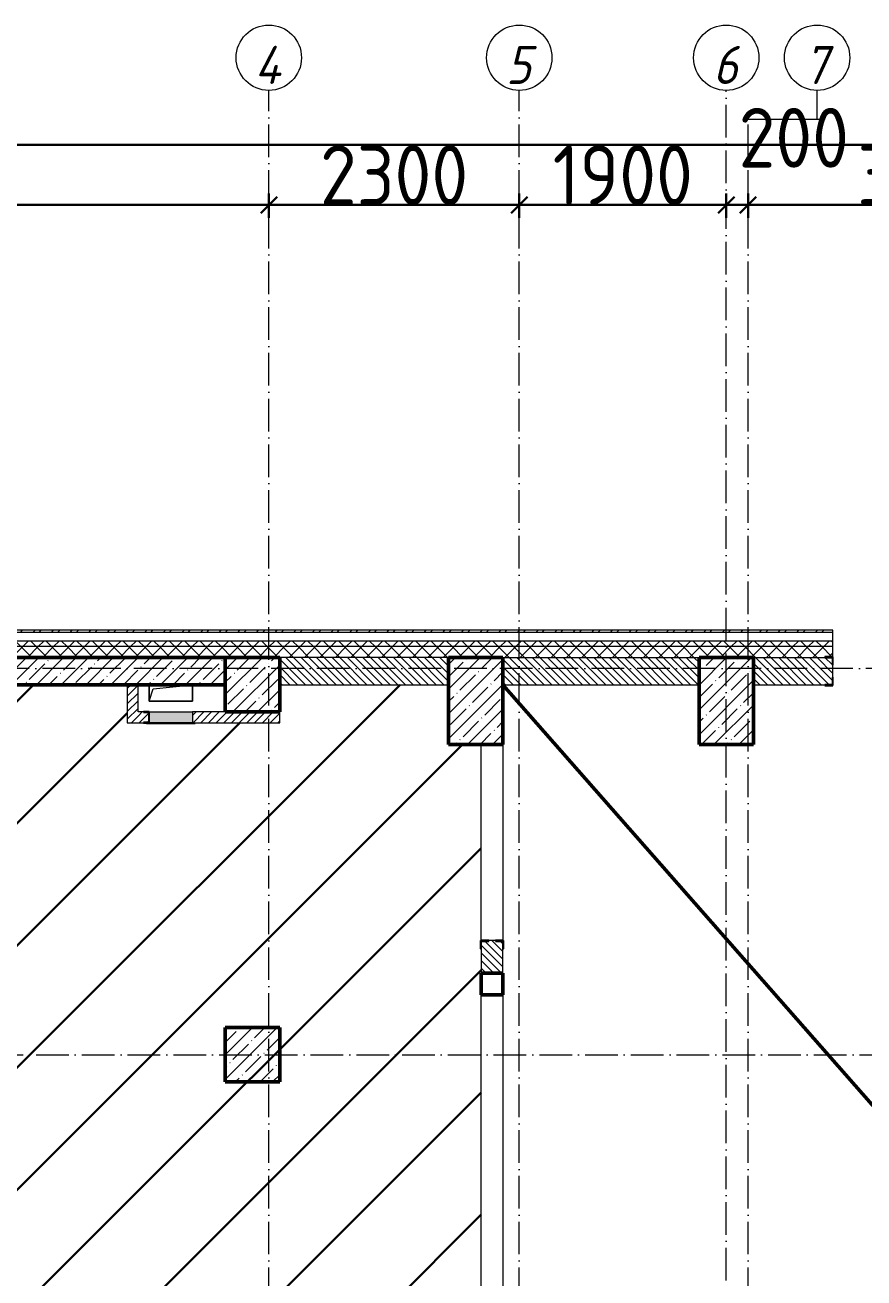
# Model space of a CAD drawing. Header units: millimetres. Extents: x -17017 to 628417, y -109036 to 199237.
# Drawn here: x 286983 to 294685, y -6882 to 4629 of the extents above; entities that cross this region are included whole.
import ezdxf

# ---------------------------------------------------------------- set-up
doc = ezdxf.new("R2010")
doc.units = ezdxf.units.MM
doc.linetypes.add('50_200_ШТРИХ_1Т_ш5_п1_п1_', pattern=[700, 500, -100, 0, -100])
for name, color, linetype, lineweight in [('A-____-____-DIMS', 7, 'Continuous', 9), ('A-DETL-____-OTLN-1', 7, 'Continuous', 50), ('A-FLOR-____-OTLN', 7, 'Continuous', 9), ('A-GENM-____-MCUT', 7, 'Continuous', 25), ('A-GENM-____-OTLN', 7, 'Continuous', 9), ('A-GENM-____-OTLN-1', 7, 'Continuous', 25), ('A-GLAZ-____-OTLN', 7, 'Continuous', 9), ('A-WALL-____-MCUT', 7, 'Continuous', 13), ('A-WALL-____-MCUT-1', 7, 'Continuous', 9), ('A-WALL-____-MCUT-2', 7, 'Continuous', 50), ('A-WALL-____-PATT-1', 7, 'Continuous', 9), ('A-WALL-FNSH-MCUT-1', 7, 'Continuous', 9), ('I-WALL-____-OTLN', 7, 'Continuous', 9), ('S-COLS-____-MCUT', 7, 'Continuous', 50), ('S-COLS-____-OTLN', 7, 'Continuous', 9), ('S-GRID-____-IDEN', 7, 'Continuous', 9), ('S-GRID-____-OTLN', 7, 'Continuous', 9), ('S-GRID-____-OTLN-1', 7, '50_200_ШТРИХ_1Т_ш5_п1_п1_', 9), ('стяжа', 7, 'Continuous', 30)]:
    doc.layers.add(name, color=color, linetype=linetype, lineweight=lineweight)
doc.layers.add('A-GLAZ-____-OTLN-1', color=7, linetype='Continuous', lineweight=9, true_color=0xc0c0c0)
doc.styles.add('ISOCPEUR_I_9', font='isocpeui.ttf', dxfattribs={"width": 0.9, "height": 250})
doc.styles.add('СПДС', font='isocpeur.ttf', dxfattribs={"width": 0.9})
doc.dimstyles.new('ISO-2_5_0_9К_БОЛЬШОЙ_ОСИ', dxfattribs={"dimscale": 304.8, "dimtxt": 248.995294, "dimasz": 0.492126, "dimexe": 0.393701, "dimexo": 0, "dimgap": 0, "dimtad": 1, "dimdec": 0, "dimzin": 0, "dimdsep": 46, "dimtxsty": 'ISOCPEUR_I_9', "dimblk1": 'OBLIQUE', "dimblk2": 'OBLIQUE', "dimsah": 1, "dimcen": 0.09, "dimdle": 0.393701, "dimazin": 0, "dimtfac": 1, "dimtdec": 4, "dimtix": 1, "dimtmove": 0, "dimatfit": 3, "dimfxl": 1, "dimtvp": 1, "dimtolj": 1, "dimtzin": 0, "dimarcsym": 2})
doc.dimstyles.new('ISO-2_5_0_9К_БОЛЬШОЙ_ОСИ_1', dxfattribs={"dimscale": 304.8, "dimtxt": 248.995294, "dimasz": 0.492126, "dimexe": 0.393701, "dimexo": 0, "dimgap": 0, "dimtad": 1, "dimdec": 0, "dimzin": 0, "dimdsep": 46, "dimtxsty": 'ISOCPEUR_I_9', "dimblk1": 'OBLIQUE', "dimblk2": 'OBLIQUE', "dimsah": 1, "dimcen": 0.09, "dimdle": 0.393701, "dimazin": 0, "dimtfac": 1, "dimtdec": 4, "dimtix": 1, "dimtmove": 1, "dimatfit": 3, "dimfxl": 1, "dimtvp": 1, "dimtolj": 1, "dimtzin": 0, "dimarcsym": 2})
doc.dimstyles.new('ISO-2_5_0_9К_БОЛЬШОЙ_ОСИ_2', dxfattribs={"dimscale": 304.8, "dimtxt": 248.995294, "dimasz": 0.492126, "dimexe": 0.393701, "dimexo": 0, "dimgap": 0, "dimtad": 1, "dimdec": 0, "dimzin": 0, "dimdsep": 46, "dimtxsty": 'ISOCPEUR_I_9', "dimblk1": 'OBLIQUE', "dimblk2": 'OBLIQUE', "dimsah": 1, "dimcen": 0.09, "dimdle": 0.393701, "dimazin": 0, "dimtfac": 1, "dimtdec": 4, "dimtix": 1, "dimtmove": 2, "dimatfit": 3, "dimfxl": 1, "dimtvp": 1, "dimtolj": 1, "dimtzin": 0, "dimarcsym": 2})
pattern_1 = [(45, (283770.7, -86863.46), (-114.04925, 114.04925), []), (45, (283884.76, -86863.46), (-114.04925, 114.04925), [201.612, -40.322, 3.353, -36.97])]
pattern_2 = [(45, (283770.707, -86863.456), (-35.35534, 35.35534), [])]
pattern_3 = [(45, (283770.71, -86863.46), (-70.71068, 70.71068), []), (135, (283770.71, -86863.46), (-70.71068, -70.71068), [])]
pattern_4 = [(135, (283770.707, -86863.456), (-35.35534, -35.35534), [])]

# ---------------------------------------------------------------- blocks, each defined once
blk = doc.blocks.new('BSC_Колонна _Прямоугольная - 500х800-25984396-АР1_План отверстий 3 этажа в осях 1-64_Ю-ЯЯ')
at = {"layer": 'S-COLS-____-OTLN'}
h = blk.add_hatch(dxfattribs=at)
h.set_pattern_fill('FP_13', color=256, style=0, pattern_type=2)
h.set_pattern_definition([(45, (-9650, -85281.04), (-114.04925, 114.04925), []), (45, (-9535.95, -85281.04), (-114.04925, 114.04925), [201.613, -40.323, 3.353, -36.97])])
h.paths.add_polyline_path([(-250, -400), (250, -400), (250, 400), (-250, 400)], flags=0)
at = {"layer": 'S-COLS-____-MCUT'}
for p, q in [((250, 400), (-250, 400)), ((-250, 400), (-250, -400)), ((250, -400), (250, 400)), ((-250, -400), (250, -400))]:
    blk.add_line(p, q, dxfattribs=at)
blk = doc.blocks.new('BSC_Колонна _Прямоугольная - 500х500-V57-АР1_План отверстий 3 этажа в осях 1-64_Ю-ЯЯ')
at = {"layer": 'S-COLS-____-OTLN'}
h = blk.add_hatch(dxfattribs=at)
h.set_pattern_fill('FP_65', color=256, style=0, pattern_type=2)
h.set_pattern_definition([(45, (-5300, -82031.04), (-114.04925, 114.04925), []), (45, (-5185.95, -82031.04), (-114.04925, 114.04925), [201.613, -40.323, 3.353, -36.97])])
h.paths.add_polyline_path([(-250, -250), (250, -250), (250, 250), (-250, 250)], flags=0)
at = {"layer": 'S-COLS-____-MCUT'}
for p, q in [((250, 250), (-250, 250)), ((-250, 250), (-250, -250)), ((250, -250), (250, 250)), ((-250, -250), (250, -250))]:
    blk.add_line(p, q, dxfattribs=at)
blk = doc.blocks.new('BSC_Колонна _Прямоугольная - 500х800-V91-АР1_План отверстий 3 этажа в осях 1-64_Ю-ЯЯ')
at = {"layer": 'S-COLS-____-OTLN'}
h = blk.add_hatch(dxfattribs=at)
h.set_pattern_fill('FP_96', color=256, style=0, pattern_type=2)
h.set_pattern_definition([(45, (-7350, -85281.04), (-114.04925, 114.04925), []), (45, (-7235.95, -85281.04), (-114.04925, 114.04925), [201.613, -40.323, 3.353, -36.97])])
h.paths.add_polyline_path([(-250, -400), (250, -400), (250, 400), (-250, 400)], flags=0)
at = {"layer": 'S-COLS-____-MCUT'}
for p, q in [((250, 400), (-250, 400)), ((-250, 400), (-250, -400)), ((250, -400), (250, 400)), ((-250, -400), (250, -400))]:
    blk.add_line(p, q, dxfattribs=at)
blk = doc.blocks.new('Фахверк_СКБ_Уголок - 250_3380-27498580-АР1_План отверстий 3 этажа в осях 1-64_Ю-ЯЯ')
at = {"layer": 'A-GENM-____-MCUT'}
for p, q in [((200, 181), (125, 181)), ((125, 181), (125, 106)), ((131, 106), (131, 175)), ((131, 175), (200, 175)), ((200, 175), (200, 181)), ((125, 106), (131, 106)), ((131, -6), (125, -6)), ((125, -6), (125, -81)), ((125, -81), (200, -81)), ((131, -75), (131, -6)), ((200, -75), (131, -75)), ((200, -81), (200, -75))]:
    blk.add_line(p, q, dxfattribs=at)
blk = doc.blocks.new('AR_Отверстие Ниша - Лючок-32405342-АР1_План отверстий 3 этажа в осях 1-64_Ю-ЯЯ')
at = {"layer": 'A-GLAZ-____-OTLN'}
blk.add_hatch(color=256, dxfattribs=at).paths.add_polyline_path([(-200, 50), (-200, -50), (200, -50), (200, 50)], flags=0)
for p, q in [((-200, 50), (200, 50)), ((-200, -50), (-200, 50)), ((200, -50), (-200, -50))]:
    blk.add_line(p, q, dxfattribs=at)
blk = doc.blocks.new('Л_Общий_Лючок - Лючок-29759355-АР1_План отверстий 3 этажа в осях 1-64_Ю-ЯЯ')
at = {"layer": 'A-GLAZ-____-OTLN-1'}
blk.add_hatch(color=256, dxfattribs=at).paths.add_polyline_path([(-3, -6), (424, -6), (424, 0), (-24, 0), (-24, -6)], flags=0)
at = {"layer": 'A-GLAZ-____-OTLN'}
for p, q in [((-24, 0), (-24, -6)), ((424, 0), (424, -6)), ((-24, -6), (424, -6))]:
    blk.add_line(p, q, dxfattribs=at)
blk = doc.blocks.new('154_Фахверк_СКБ_Швеллер - Тип_100_3960-28331862-АР1_План отверстий 3 этажа в осях 1-64_Ю-ЯЯ')
at = {"layer": 'A-GENM-____-MCUT'}
for p, q in [((175, 50), (125, 50)), ((125, 50), (125, -50)), ((128, 47), (175, 47)), ((128, -47), (128, 47)), ((175, 47), (175, 50)), ((125, -50), (175, -50)), ((175, -47), (128, -47)), ((175, -50), (175, -47))]:
    blk.add_line(p, q, dxfattribs=at)
blk = doc.blocks.new('AR_Отверстие прямоугольное _в плите_ - AR_Отверстие прямоугольное _в плите_-30459225-АР1_План отверстий 3 этажа в осях 1-64_Ю-ЯЯ')
at = {"layer": 'A-GENM-____-OTLN'}
for p, q in [((-200, 75), (-200, -75)), ((-200, -75), (-163, 37)), ((-163, 37), (200, 75)), ((200, -75), (200, 75)), ((-200, -75), (200, -75))]:
    blk.add_line(p, q, dxfattribs=at)
blk = doc.blocks.new('BSC_Колонна _Прямоугольная1 - 200х200 _металл_-35216022-АР1_План отверстий 3 этажа в осях 1-64_Ю-ЯЯ')
at = {"layer": 'S-COLS-____-MCUT'}
for p, q in [((100, 100), (-100, 100)), ((-100, 100), (-100, -100)), ((100, -100), (100, 100)), ((-100, -100), (100, -100))]:
    blk.add_line(p, q, dxfattribs=at)
blk = doc.blocks.new('Фахверк_СКБ_Уголок - 200_3960-28268576-АР1_План отверстий 3 этажа в осях 1-64_Ю-ЯЯ')
at = {"layer": 'A-GENM-____-MCUT'}
for p, q in [((200, 156), (125, 156)), ((125, 156), (125, 81)), ((131, 81), (131, 150)), ((131, 150), (200, 150)), ((200, 150), (200, 156)), ((125, 81), (131, 81)), ((131, 19), (125, 19)), ((125, 19), (125, -56)), ((131, -50), (131, 19)), ((125, -56), (200, -56)), ((200, -50), (131, -50)), ((200, -56), (200, -50))]:
    blk.add_line(p, q, dxfattribs=at)
blk = doc.blocks.new('Ось сетки - Круг_Ø6_00__ISO-2_5_0_9K_-25732049-АР1_План отверстий 3 этажа в осях 1-64_Ю-ЯЯ')
at = {"layer": 'S-GRID-____-IDEN'}
blk.add_circle((0, 0), 3, dxfattribs=at)
blk = doc.blocks.new('_Oblique')
at = {"color": 0, "linetype": 'ByBlock', "lineweight": -2}
blk.add_line((-0.5, -0.5), (0.5, 0.5), dxfattribs=at)
blk = doc.blocks.new('*D2814')
at = {"layer": 'A-____-____-DIMS', "color": 0, "lineweight": -2, "transparency": 16777216}
for p, q in [((281421, 3083), (281421, 2857)), ((289221, 3083), (289221, 2857)), ((281301, 2977), (289341, 2977))]:
    blk.add_line(p, q, dxfattribs=at)
at = {"layer": 'Defpoints', "color": 0, "transparency": 16777216}
for p in [(281421, 3083), (289221, 3083), (289221, 2977)]:
    blk.add_point(p, dxfattribs=at)
at = {"layer": 'A-____-____-DIMS', "color": 0, "lineweight": -2, "transparency": 16777216, "xscale": 150, "yscale": 150, "zscale": 150, "rotation": 180}
blk.add_blockref('_Oblique', (281421, 2977), dxfattribs=at)
at = {"layer": 'A-____-____-DIMS', "color": 0, "lineweight": -2, "transparency": 16777216, "xscale": 150, "yscale": 150, "zscale": 150}
blk.add_blockref('_Oblique', (289221, 2977), dxfattribs=at)
at = {"layer": 'A-____-____-DIMS', "color": 0, "transparency": 16777216, "insert": (285321, 3251), "char_height": 548.6, "attachment_point": 5, "style": 'СПДС'}
blk.add_mtext('\\A1;7800', dxfattribs=at)
blk = doc.blocks.new('*D2815')
at = {"layer": 'A-____-____-DIMS', "color": 0, "lineweight": -2, "transparency": 16777216}
for p, q in [((289221, 3083), (289221, 2857)), ((291521, 3083), (291521, 2857)), ((289101, 2977), (291641, 2977))]:
    blk.add_line(p, q, dxfattribs=at)
at = {"layer": 'Defpoints', "color": 0, "transparency": 16777216}
for p in [(289221, 3083), (291521, 3083), (291521, 2977)]:
    blk.add_point(p, dxfattribs=at)
at = {"layer": 'A-____-____-DIMS', "color": 0, "lineweight": -2, "transparency": 16777216, "xscale": 150, "yscale": 150, "zscale": 150, "rotation": 180}
blk.add_blockref('_Oblique', (289221, 2977), dxfattribs=at)
at = {"layer": 'A-____-____-DIMS', "color": 0, "lineweight": -2, "transparency": 16777216, "xscale": 150, "yscale": 150, "zscale": 150}
blk.add_blockref('_Oblique', (291521, 2977), dxfattribs=at)
at = {"layer": 'A-____-____-DIMS', "color": 0, "transparency": 16777216, "insert": (290371, 3251), "char_height": 548.6, "attachment_point": 5, "style": 'СПДС'}
blk.add_mtext('\\A1;2300', dxfattribs=at)
blk = doc.blocks.new('*D2816')
at = {"layer": 'A-____-____-DIMS', "color": 0, "lineweight": -2, "transparency": 16777216}
for p, q in [((291521, 3083), (291521, 2857)), ((293421, 3083), (293421, 2857)), ((291401, 2977), (293541, 2977))]:
    blk.add_line(p, q, dxfattribs=at)
at = {"layer": 'Defpoints', "color": 0, "transparency": 16777216}
for p in [(291521, 3083), (293421, 3083), (293421, 2977)]:
    blk.add_point(p, dxfattribs=at)
at = {"layer": 'A-____-____-DIMS', "color": 0, "lineweight": -2, "transparency": 16777216, "xscale": 150, "yscale": 150, "zscale": 150, "rotation": 180}
blk.add_blockref('_Oblique', (291521, 2977), dxfattribs=at)
at = {"layer": 'A-____-____-DIMS', "color": 0, "lineweight": -2, "transparency": 16777216, "xscale": 150, "yscale": 150, "zscale": 150}
blk.add_blockref('_Oblique', (293421, 2977), dxfattribs=at)
at = {"layer": 'A-____-____-DIMS', "color": 0, "transparency": 16777216, "insert": (292471, 3251), "char_height": 548.6, "attachment_point": 5, "style": 'СПДС'}
blk.add_mtext('\\A1;1900', dxfattribs=at)
blk = doc.blocks.new('*D2817')
at = {"layer": 'A-____-____-DIMS', "color": 0, "lineweight": -2, "transparency": 16777216}
for p, q in [((293421, 3083), (293421, 2857)), ((293621, 3083), (293621, 2857)), ((293301, 2977), (293741, 2977))]:
    blk.add_line(p, q, dxfattribs=at)
at = {"layer": 'Defpoints', "color": 0, "transparency": 16777216}
for p in [(293421, 3083), (293621, 3083), (293621, 2977)]:
    blk.add_point(p, dxfattribs=at)
at = {"layer": 'A-____-____-DIMS', "color": 0, "lineweight": -2, "transparency": 16777216, "xscale": 150, "yscale": 150, "zscale": 150, "rotation": 180}
blk.add_blockref('_Oblique', (293421, 2977), dxfattribs=at)
at = {"layer": 'A-____-____-DIMS', "color": 0, "lineweight": -2, "transparency": 16777216, "xscale": 150, "yscale": 150, "zscale": 150}
blk.add_blockref('_Oblique', (293621, 2977), dxfattribs=at)
at = {"layer": 'A-____-____-DIMS', "color": 0, "transparency": 16777216, "insert": (293534, 3868), "char_height": 548.6, "attachment_point": 1, "line_spacing_factor": 1.149209, "style": 'СПДС'}
blk.add_mtext('\\A1;200', dxfattribs=at)
blk = doc.blocks.new('*D2818')
at = {"layer": 'A-____-____-DIMS', "color": 0, "lineweight": -2, "transparency": 16777216}
for p, q in [((293621, 3083), (293621, 2857)), ((297021, 3083), (297021, 2857)), ((293501, 2977), (297141, 2977))]:
    blk.add_line(p, q, dxfattribs=at)
at = {"layer": 'Defpoints', "color": 0, "transparency": 16777216}
for p in [(293621, 3083), (297021, 3083), (297021, 2977)]:
    blk.add_point(p, dxfattribs=at)
at = {"layer": 'A-____-____-DIMS', "color": 0, "lineweight": -2, "transparency": 16777216, "xscale": 150, "yscale": 150, "zscale": 150, "rotation": 180}
blk.add_blockref('_Oblique', (293621, 2977), dxfattribs=at)
at = {"layer": 'A-____-____-DIMS', "color": 0, "lineweight": -2, "transparency": 16777216, "xscale": 150, "yscale": 150, "zscale": 150}
blk.add_blockref('_Oblique', (297021, 2977), dxfattribs=at)
at = {"layer": 'A-____-____-DIMS', "color": 0, "transparency": 16777216, "insert": (295321, 3251), "char_height": 548.6, "attachment_point": 5, "style": 'СПДС'}
blk.add_mtext('\\A1;3400', dxfattribs=at)
blk = doc.blocks.new('*D2853')
at = {"layer": 'A-____-____-DIMS', "color": 0, "lineweight": -2, "transparency": 16777216}
for p, q in [((281421, 3635), (281421, 3409)), ((384921, 3635), (384921, 3409)), ((281301, 3529), (332155, 3529)), ((385041, 3529), (334032, 3529))]:
    blk.add_line(p, q, dxfattribs=at)
at = {"layer": 'Defpoints', "color": 0, "transparency": 16777216}
for p in [(281421, 3635), (384921, 3635), (384921, 3529)]:
    blk.add_point(p, dxfattribs=at)
at = {"layer": 'A-____-____-DIMS', "color": 0, "lineweight": -2, "transparency": 16777216, "xscale": 150, "yscale": 150, "zscale": 150, "rotation": 180}
blk.add_blockref('_Oblique', (281421, 3529), dxfattribs=at)
at = {"layer": 'A-____-____-DIMS', "color": 0, "lineweight": -2, "transparency": 16777216, "xscale": 150, "yscale": 150, "zscale": 150}
blk.add_blockref('_Oblique', (384921, 3529), dxfattribs=at)
at = {"layer": 'A-____-____-DIMS', "color": 0, "transparency": 16777216, "insert": (332155, 4055), "char_height": 548.6, "attachment_point": 1, "line_spacing_factor": 1.149209, "style": 'СПДС'}
blk.add_mtext('\\A1;103500', dxfattribs=at)
blk = doc.blocks.new('3эт')
at = {"layer": 'S-GRID-____-OTLN-1', "color": 251, "ltscale": 0.6, "true_color": 0x636466}
for p, q in [((289220.7, -33971.9), (289220.7, 4029.4)), ((291520.7, -33971.9), (291520.7, 4029.4)), ((293420.7, -33791.8), (293420.7, 4029.4)), ((294255.7, 3765.1), (294255.7, 4029.4)), ((293620.7, -33971.9), (293620.7, 3765.1)), ((293620.7, 3765.1), (294255.7, 3765.1)), ((387845.1, -1282.4), (279101.9, -1282.4)), ((279101.9, -4832.4), (387845.1, -4832.4))]:
    blk.add_line(p, q, dxfattribs=at)
at = {"layer": 'S-GRID-____-IDEN', "xscale": 99.99999999999993, "yscale": 99.99999999999993, "zscale": 99.99999999999993}
for p in [(289220.7, 4329.4), (291520.7, 4329.4), (293420.7, 4329.4), (294255.7, 4329.4)]:
    blk.add_blockref('Ось сетки - Круг_Ø6_00__ISO-2_5_0_9K_-25732049-АР1_План отверстий 3 этажа в осях 1-64_Ю-ЯЯ', p, dxfattribs=at)
at = {"layer": 'S-GRID-____-IDEN', "char_height": 350, "attachment_point": 1, "style": 'ISOCPEUR_I_9'}
for s, insert, width in [('\\fISOCPEUR|b0|i1|c204|p34|;\\W.9;4', (289090, 4438.2), 223.671), ('\\fISOCPEUR|b0|i1|c204|p34|;\\W.9;5', (291399, 4438.2), 202.025), ('\\fISOCPEUR|b0|i1|c204|p34|;\\W.9;6', (293299, 4438.2), 202.025), ('\\fISOCPEUR|b0|i1|c204|p34|;\\W.9;7', (294134, 4438.2), 202.025)]:
    blk.add_mtext(s, dxfattribs=dict(at, insert=insert, width=width))
at = {"layer": 'A-____-____-DIMS'}
for base, p1, p2, dimstyle, override, picture, middle in [((384920.7, 3529.2), (281420.7, 3635.3), (384920.7, 3635.3), 'ISO-2_5_0_9К_БОЛЬШОЙ_ОСИ_2', {"dimtxt": 1.8, "dimpost": '<>', "dimtxsty": 'СПДС', "dimfxl": 103500}, '*D2853', (333093.6, 3689.2)), ((293620.7, 2977), (293420.7, 3083.1), (293620.7, 3083.1), 'ISO-2_5_0_9К_БОЛЬШОЙ_ОСИ_1', {"dimtxt": 1.8, "dimpost": '<>', "dimtxsty": 'СПДС', "dimfxl": 200}, '*D2817', (294003.2, 3136.9))]:
    dim = blk.add_linear_dim(base=base, p1=p1, p2=p2, dimstyle=dimstyle, override=override, dxfattribs=at)
    dim.commit()
    dim.dimension.update_dxf_attribs({"geometry": picture, "text_midpoint": middle, "dimtype": 160})
for base, p1, p2, override, picture, middle in [((289220.7, 2977), (281420.7, 3083.1), (289220.7, 3083.1), {"dimtxt": 1.8, "dimpost": '<>', "dimtxsty": 'СПДС', "dimfxl": 7800}, '*D2814', (285320.7, 3251.3)), ((291520.7, 2977), (289220.7, 3083.1), (291520.7, 3083.1), {"dimtxt": 1.8, "dimpost": '<>', "dimtxsty": 'СПДС', "dimfxl": 2300}, '*D2815', (290370.7, 3251.3)), ((293420.7, 2977), (291520.7, 3083.1), (293420.7, 3083.1), {"dimtxt": 1.8, "dimpost": '<>', "dimtxsty": 'СПДС', "dimfxl": 1900}, '*D2816', (292470.7, 3251.3)), ((297020.7, 2977), (293620.7, 3083.1), (297020.7, 3083.1), {"dimtxt": 1.8, "dimpost": '<>', "dimtxsty": 'СПДС', "dimfxl": 3400}, '*D2818', (295320.7, 3251.3))]:
    dim = blk.add_linear_dim(base=base, p1=p1, p2=p2, dimstyle='ISO-2_5_0_9К_БОЛЬШОЙ_ОСИ', override=override, dxfattribs=at)
    dim.commit()
    dim.dimension.update_dxf_attribs({"geometry": picture, "text_midpoint": middle})

msp = doc.modelspace()

# ---------------------------------------------------------------- hatches: boundary and pattern name
at = {"layer": 'A-WALL-____-PATT-1'}
h = msp.add_hatch(dxfattribs=at)
h.set_pattern_fill('FP_6', color=256, style=0, pattern_type=2)
h.set_pattern_definition([(45, (283770.71, -86863.46), (-85.53659, 85.53659), []), (45, (283827.73, -86863.46), (-85.53659, 85.53659), [])])
h.paths.add_polyline_path([(307640, -952), (307640, -932), (307621, -932), (307621, -952)], flags=0)
h.paths.add_polyline_path([(307471, -952), (307471, -932), (303901, -932), (303901, -952), (304966, -952)], flags=0)
h.paths.add_polyline_path([(294401, -952), (294401, -932), (281091, -932), (281091, -952), (290827, -952)], flags=0)
h = msp.add_hatch(dxfattribs=at)
h.set_pattern_fill('FP_4', color=256, style=0, pattern_type=2)
h.set_pattern_definition(pattern_3)
h.paths.add_polyline_path([(304966, -1082), (307621, -1082), (307621, -1032), (303901, -1032), (303901, -1082)], flags=0)
h.paths.add_polyline_path([(294401, -1082), (294401, -1032), (281221, -1032), (281221, -1082), (290827, -1082)], flags=0)
h = msp.add_hatch(dxfattribs=at)
h.set_pattern_fill('FP_4', color=256, style=0, pattern_type=2)
h.set_pattern_definition(pattern_3)
h.paths.add_polyline_path([(307621, -1182), (307621, -1082), (303901, -1082), (303901, -1176), (303976, -1176), (303976, -1182), (304966, -1182)], flags=0)
h.paths.add_polyline_path([(294326, -1182), (294326, -1176), (294401, -1176), (294401, -1082), (281321, -1082), (281321, -1182), (293671, -1182)], flags=0)
h = msp.add_hatch(dxfattribs=at)
h.set_pattern_fill('FP_12', color=256, style=0, pattern_type=2)
h.set_pattern_definition(pattern_1)
h.paths.add_polyline_path([(288821, -1432), (288821, -1182), (281821, -1182), (281821, -1432), (283757, -1432)], flags=0)
h = msp.add_hatch(dxfattribs=at)
h.set_pattern_fill('FP_9', color=256, style=0, pattern_type=2)
h.set_pattern_definition(pattern_4)
h.paths.add_polyline_path([(289321, -1432), (290871, -1432), (290871, -1182), (289321, -1182)], flags=0)
h = msp.add_hatch(dxfattribs=at)
h.set_pattern_fill('FP_9', color=256, style=0, pattern_type=2)
h.set_pattern_definition(pattern_4)
h.paths.add_polyline_path([(293171, -1432), (293171, -1182), (291371, -1182), (291371, -1432)], flags=0)
h = msp.add_hatch(dxfattribs=at)
h.set_pattern_fill('FP_9', color=256, style=0, pattern_type=2)
h.set_pattern_definition(pattern_4)
h.paths.add_polyline_path([(294395, -1432), (294395, -1363), (294401, -1363), (294401, -1251), (294395, -1251), (294395, -1182), (293671, -1182), (293671, -1432), (294326, -1432)], flags=0)
h = msp.add_hatch(dxfattribs=at)
h.set_pattern_fill('FP_8', color=256, style=0, pattern_type=2)
h.set_pattern_definition(pattern_2)
h.paths.add_polyline_path([(288021, -1782), (288021, -1432), (287921, -1432), (287921, -1782)], flags=0)
h = msp.add_hatch(dxfattribs=at)
h.set_pattern_fill('FP_8', color=256, style=0, pattern_type=2)
h.set_pattern_definition(pattern_2)
h.paths.add_polyline_path([(288071, -1782), (288071, -1779), (288118, -1779), (288118, -1685), (288071, -1685), (288071, -1682), (288021, -1682), (288021, -1782)], flags=0)
h.paths.add_polyline_path([(289321, -1782), (289321, -1682), (288521, -1682), (288521, -1782)], flags=0)
h = msp.add_hatch(dxfattribs=at)
h.set_pattern_fill('FP_9', color=256, style=0, pattern_type=2)
h.set_pattern_definition(pattern_4)
h.paths.add_polyline_path([(291371, -4082), (291371, -3788), (291302, -3788), (291302, -3782), (291240, -3782), (291240, -3788), (291171, -3788), (291171, -4082)], flags=0)
at = {"layer": 'S-COLS-____-OTLN'}
h = msp.add_hatch(dxfattribs=at)
h.set_pattern_fill('FP_12', color=256, style=0, pattern_type=2)
h.set_pattern_definition(pattern_1)
h.paths.add_polyline_path([(289321, -1682), (289321, -1182), (288821, -1182), (288821, -1682)], flags=0)
at = {"layer": 'стяжа'}
h = msp.add_hatch(dxfattribs=at)
h.set_pattern_fill('ANSI31', color=5, scale=250)
h.paths.add_polyline_path([(291171, -4282), (291171, -4082), (291171, -3857), (291165, -3857), (291165, -3782), (291171, -1982), (290871, -1982), (290871, -1432), (289321, -1432), (289321, -1682), (289321, -1782), (288545, -1782), (288545, -1788), (288097, -1788), (288071, -1782), (287921, -1782), (287921, -1432), (281821, -1432), (281821, -1682), (281671, -1682), (281671, -1882), (281571, -1882), (281571, -2007), (281577, -2007), (281577, -2082), (281571, -3882), (281577, -3882), (281577, -3957), (281573, -4382), (281671, -4382), (281671, -4582), (281821, -4582), (281821, -5082), (281571, -5082), (281571, -6882), (281577, -6882), (281577, -6957), (281571, -8007), (281577, -8007), (281577, -8082), (281571, -9882), (281577, -9882), (281577, -9957), (281571, -10032), (281821, -10032), (284021, -10032), (284021, -9632), (286471, -9632), (287021, -9632), (287071, -9632), (287171, -9632), (287171, -10032), (288821, -10032), (289321, -10032), (289771, -10032), (290671, -10032), (291021, -10032), (291021, -10026), (291096, -10026), (291171, -10032), (291171, -9932), (291171, -9732)])
h.paths.add_polyline_path([(288821, -5082), (288821, -4582), (289321, -4582), (289321, -5082)], flags=16)
h = msp.add_hatch(dxfattribs=at)
h.set_pattern_fill('ANSI31', color=5, scale=250)
h.paths.add_polyline_path([(358476, -20282), (358211, -20282), (358211, -19682), (357971, -19682), (357971, -19182), (358271, -19182), (358271, -16982), (357671, -16982), (357671, -16732), (352971, -16732), (352971, -16982), (352471, -16982), (352271, -16982), (352271, -17432), (352151, -17432), (352125, -17433), (352125, -17438), (351577, -17438), (350671, -17432), (350671, -16982), (348021, -16982), (348021, -17482), (347521, -17482), (347521, -19182), (348021, -19182), (348021, -19682), (347521, -19682), (347021, -19682), (345721, -19682), (344721, -19682), (343721, -19682), (343222, -19682), (343022, -19682), (342571, -19682), (340871, -19682), (340871, -20382), (340925, -20382), (340971, -20382), (340971, -20482), (341671, -20482), (341671, -20475), (341717, -20475), (341717, -20482), (341671, -20482), (340971, -20482), (340925, -20482), (340596, -20482), (339696, -20482), (339421, -20482), (339421, -19682), (338071, -19682), (337572, -19682), (337372, -19682), (336921, -19682), (336571, -19682), (336571, -20282), (336471, -20282), (336421, -20282), (335321, -20282), (335021, -20282), (334071, -20282), (333971, -20282), (333971, -19682), (333971, -19432), (333771, -19432), (333771, -19332), (331321, -19332), (329521, -19332), (329521, -19082), (329021, -19082), (328971, -19082), (328121, -19082), (328121, -19332), (328671, -19332), (328671, -19432), (328471, -19432), (328471, -19332), (328121, -19332), (326321, -19332), (326321, -19682), (325721, -19682), (325721, -19432), (325521, -19432), (325521, -19332), (324996, -19332), (324996, -19338), (324921, -19338), (324921, -19332), (323121, -19332), (323121, -19338), (323021, -19338), (323021, -19682), (322421, -19682), (322421, -19432), (322221, -19432), (322221, -19332), (321796, -19332), (321796, -19338), (321721, -19338), (319921, -19332), (319921, -19338), (319771, -19338), (319771, -19682), (319171, -19682), (319171, -19432), (318971, -19432), (318971, -19332), (318596, -19332), (318596, -19338), (318521, -19338), (316721, -19332), (316721, -19338), (316646, -19338), (316171, -19332), (316171, -19682), (315571, -19682), (315571, -19332), (315396, -19332), (315396, -19338), (315321, -19338), (313521, -19332), (313521, -19338), (313446, -19338), (313221, -19335), (313221, -19432), (313021, -19432), (313021, -19682), (312421, -19682), (312421, -19432), (312218, -19432), (312218, -19338), (312121, -19338), (310321, -19332), (310321, -19338), (310246, -19338), (307471, -19332), (307471, -19682), (306871, -19682), (306871, -19382), (306771, -19382), (306771, -19182), (302071, -19182), (302071, -19382), (301971, -19382), (301971, -19682), (301471, -19682), (301471, -19382), (301371, -19382), (301371, -19182), (297371, -19182), (297371, -19382), (297271, -19382), (297271, -19682), (296771, -19682), (296771, -19382), (296671, -19382), (296671, -19182), (293771, -19182), (293771, -19382), (293671, -19382), (293671, -19682), (293171, -19682), (293171, -19382), (293071, -19382), (293071, -19182), (291971, -19182), (291971, -19382), (291171, -19382), (291171, -18582), (291371, -18582), (291371, -12832), (291171, -12832), (291171, -12232), (291171, -12032), (291371, -12032), (291371, -10232), (291302, -10232), (291302, -10226), (291371, -10226), (291371, -10157), (291371, -9932), (291171, -9932), (291171, -9732), (291171, -4282), (291171, -4082), (291171, -3857), (291165, -3857), (291165, -3782), (291171, -1982), (290871, -1982), (290871, -1432), (289321, -1432), (289321, -1682), (289321, -1782), (288545, -1782), (288545, -1788), (288097, -1788), (287921, -1782), (287921, -1432), (281821, -1432), (281821, -1682), (281671, -1682), (281671, -1882), (281571, -1882), (281571, -2007), (281577, -2007), (281577, -2082), (281571, -3882), (281577, -3882), (281577, -3957), (281573, -4382), (281671, -4382), (281671, -4582), (281821, -4582), (281821, -5082), (281571, -5082), (281571, -6882), (281577, -6882), (281577, -6957), (281571, -8007), (281577, -8007), (281577, -8082), (281571, -9882), (281577, -9882), (281577, -10032), (281821, -10032), (284021, -10032), (284021, -9632), (286471, -9632), (287021, -9632), (287071, -9632), (287171, -9632), (287171, -10032), (288821, -10032), (289321, -10032), (289771, -10032), (290671, -10032), (290671, -10232), (289771, -10232), (289321, -10232), (289321, -10532), (289321, -11582), (289321, -12082), (289321, -12332), (289321, -13832), (289321, -15457), (289327, -15457), (289327, -15532), (289321, -15562), (289321, -15537), (289121, -15537), (289121, -16427), (289327, -16427), (289327, -16507), (289321, -17082), (288821, -17082), (288821, -17207), (288827, -17207), (288827, -17282), (288821, -17682), (288821, -18532), (288821, -18982), (288827, -18982), (288827, -19057), (288821, -19182), (289321, -19182), (289321, -19682), (289321, -20007), (289327, -20007), (289327, -20154), (289321, -20182), (289321, -21132), (289321, -21782), (289327, -21782), (289327, -21857), (289321, -24832), (289571, -24832), (291171, -24832), (291371, -24832), (291371, -23682), (291621, -23682), (292721, -23682), (293121, -23682), (294221, -23682), (295021, -23682), (296621, -23682), (297071, -23682), (297676, -23682), (297676, -23676), (297751, -23676), (297757, -23676), (297826, -23676), (298676, -23682), (298676, -23676), (298745, -23676), (298751, -23676), (298826, -23676), (300046, -23682), (300046, -23676), (300121, -23676), (300127, -23676), (300196, -23676), (301271, -23682), (301271, -23676), (301346, -23676), (301471, -23682), (301971, -23682), (302371, -23682), (302696, -23682), (302696, -23676), (302771, -23676), (302777, -23676), (302846, -23676), (302971, -23682), (303671, -23682), (304471, -23682), (304971, -23682), (304971, -23232), (305225, -23232), (305271, -23232), (305971, -23232), (306017, -23232), (306196, -23232), (306646, -23232), (307271, -23232), (307471, -23232), (307471, -23432), (307471, -23432), (307471, -23682), (308646, -23682), (308646, -23676), (308721, -23676), (308727, -23676), (308796, -23676), (309421, -23682), (309421, -23676), (309496, -23676), (309596, -23682), (309596, -23676), (309671, -23676), (309671, -23682), (310371, -23682), (310371, -23676), (310471, -23676), (310471, -23682), (310971, -23682), (310996, -23681), (310996, -23676), (311071, -23676), (311071, -23682), (311301, -23682), (311771, -23682), (311771, -23676), (311846, -23676), (311946, -23682), (311946, -23676), (312021, -23676), (312021, -23682), (312221, -23682), (312646, -23682), (312646, -23676), (312715, -23676), (312721, -23676), (312796, -23676), (313471, -23682), (313971, -23682), (314296, -23682), (314296, -23676), (314371, -23676), (315176, -23682), (315876, -23682), (315996, -23682), (315996, -23676), (316065, -23676), (316071, -23676), (316146, -23676), (316521, -23682), (316621, -23682), (316821, -23682), (317221, -23682), (319471, -23682), (319971, -23682), (320296, -23682), (320296, -23676), (320371, -23676), (321171, -23682), (321671, -23682), (321996, -23682), (321996, -23676), (322065, -23676), (322071, -23676), (322146, -23676), (322471, -23682), (322971, -23682), (326371, -23682), (327373, -23682), (327873, -23682), (328071, -23682), (328471, -23682), (328471, -24182), (328971, -24182), (328971, -27607), (328977, -27607), (329021, -27607), (329021, -27676), (328971, -27726), (328971, -31182), (329021, -31182), (329521, -31182), (329521, -31332), (329721, -31332), (329546, -31357), (329521, -31432), (329521, -31682), (329865, -31682), (329865, -31613), (329871, -31501), (329871, -31682), (331671, -31682), (331671, -31613), (331671, -31501), (331671, -31426), (331746, -31426), (332021, -31432), (332021, -31182), (332521, -31182), (332521, -31332), (332721, -31332), (332546, -31357), (332521, -31432), (332521, -31682), (332865, -31682), (332865, -31613), (332871, -31501), (332871, -31682), (334671, -31682), (334671, -31613), (334671, -31501), (334671, -31426), (334746, -31426), (335796, -31432), (335796, -31426), (335871, -31426), (337671, -31432), (337671, -31426), (337821, -31426), (337821, -31332), (338021, -31332), (338021, -31182), (338171, -31182), (338171, -27757), (338165, -27757), (338165, -27682), (338167, -26432), (337621, -26432), (337621, -26332), (337621, -26282), (337621, -25832), (337621, -24532), (334021, -24532), (333621, -24532), (333571, -24532), (333421, -24532), (333421, -23882), (332521, -23882), (332521, -24182), (332021, -24182), (332021, -23882), (331696, -23882), (331696, -23888), (331621, -23888), (331615, -23888), (331546, -23888), (331206, -23882), (330356, -23882), (329921, -23882), (329921, -23888), (329846, -23888), (329521, -23882), (329915, -23882), (329915, -23751), (329921, -23751), (329921, -23882), (330356, -23882), (330356, -23682), (329846, -23682), (329846, -23676), (329921, -23676), (330356, -23682), (331206, -23682), (331546, -23682), (331546, -23676), (331615, -23676), (331621, -23676), (331696, -23676), (332021, -23682), (332521, -23682), (334146, -23682), (334146, -23676), (334221, -23676), (334227, -23676), (334381, -23676), (334381, -23682), (334781, -23682), (334921, -23682), (334921, -23676), (334996, -23676), (335146, -23682), (335146, -23676), (335221, -23676), (335351, -23682), (335751, -23682), (335921, -23682), (335921, -23676), (335996, -23676), (336146, -23682), (336146, -23676), (336221, -23676), (336221, -23682), (336921, -23682), (336921, -23676), (336996, -23676), (337146, -23682), (337146, -23676), (337221, -23676), (337921, -23682), (337921, -23676), (338021, -23676), (338021, -23682), (338521, -23682), (338846, -23682), (338846, -23676), (338921, -23676), (339271, -23682), (340121, -23682), (340546, -23682), (340546, -23676), (340615, -23676), (340621, -23676), (340696, -23676), (341021, -23682), (341521, -23682), (342021, -23682), (342521, -23682), (344246, -23682), (344246, -23676), (344321, -23676), (344327, -23676), (344351, -23682), (344326, -23682), (344326, -23842), (344327, -23882), (346116, -23882), (346116, -23722), (346115, -23682), (346046, -23682), (346046, -23676), (346115, -23676), (346121, -23676), (346196, -23676), (347021, -23682), (347521, -23682), (348046, -23682), (348046, -23676), (348121, -23676), (348127, -23676), (348196, -23676), (348846, -23682), (349096, -23682), (349196, -23682), (349196, -23676), (349265, -23676), (349271, -23676), (349346, -23676), (350471, -23682), (350921, -23682), (352521, -23682), (353021, -23682), (355346, -23682), (355346, -23676), (355421, -23676), (355427, -23676), (355496, -23676), (357021, -23682), (357021, -23676), (357096, -23676), (358211, -23682), (358211, -22382), (358471, -22382)])

# ---------------------------------------------------------------- linework, layer by layer
at = {"layer": 'A-DETL-____-OTLN-1'}
msp.add_line((291371, -1432), (300943, -12332), dxfattribs=at)
at = {"layer": 'A-FLOR-____-OTLN'}
for p, q in [((288121, -1582), (288121, -1432)), ((288521, -1432), (288521, -1582)), ((288521, -1582), (288121, -1582))]:
    msp.add_line(p, q, dxfattribs=at)
at = {"layer": 'A-WALL-____-MCUT'}
for p, q in [((294401, -952), (281091, -952)), ((294401, -1176), (294401, -952)), ((290871, -1182), (288821, -1182)), ((289321, -1182), (289321, -1432)), ((291371, -1182), (293171, -1182)), ((293671, -1182), (294326, -1182)), ((294401, -1363), (294401, -1251)), ((289321, -1432), (290871, -1432)), ((291371, -1432), (293171, -1432)), ((293671, -1432), (294326, -1432)), ((291302, -3782), (291240, -3782)), ((291171, -3857), (291171, -4082)), ((291371, -4082), (291371, -3857))]:
    msp.add_line(p, q, dxfattribs=at)
at = {"layer": 'A-WALL-____-MCUT-1'}
for p, q in [((294401, -1032), (281171, -1032)), ((294401, -1082), (281221, -1082))]:
    msp.add_line(p, q, dxfattribs=at)
at = {"layer": 'A-WALL-____-MCUT-2'}
for p, q in [((288821, -1182), (281821, -1182)), ((288821, -1432), (288821, -1182)), ((281821, -1432), (288821, -1432))]:
    msp.add_line(p, q, dxfattribs=at)
at = {"layer": 'A-WALL-FNSH-MCUT-1'}
for p, q in [((294401, -932), (281071, -932)), ((294401, -952), (294401, -932)), ((287921, -1432), (287921, -1782)), ((288021, -1682), (288021, -1432)), ((288071, -1682), (288021, -1682)), ((289321, -1682), (288521, -1682)), ((289321, -1782), (289321, -1682)), ((287921, -1782), (288071, -1782)), ((288521, -1782), (289321, -1782))]:
    msp.add_line(p, q, dxfattribs=at)
at = {"layer": 'I-WALL-____-OTLN'}
for p, q in [((291171, -3782), (291171, -1982)), ((291371, -1982), (291371, -3782)), ((291171, -9732), (291171, -4282)), ((291371, -4282), (291371, -9732))]:
    msp.add_line(p, q, dxfattribs=at)
at = {"layer": 'S-COLS-____-MCUT'}
for p, q in [((289321, -1182), (288821, -1182)), ((288821, -1182), (288821, -1682)), ((289321, -1682), (289321, -1182)), ((288821, -1682), (289321, -1682))]:
    msp.add_line(p, q, dxfattribs=at)
at = {"layer": 'S-GRID-____-OTLN'}
msp.add_line((293621, 3765), (294280, 3765), dxfattribs=at)

# ---------------------------------------------------------------- block references
at = {"layer": 'A-GENM-____-OTLN'}
msp.add_blockref('AR_Отверстие прямоугольное _в плите_ - AR_Отверстие прямоугольное _в плите_-30459225-АР1_План отверстий 3 этажа в осях 1-64_Ю-ЯЯ', (288321, -1507), dxfattribs=at)
at = {"layer": 'A-GENM-____-OTLN-1'}
for name, p, rotation in [('Фахверк_СКБ_Уголок - 250_3380-27498580-АР1_План отверстий 3 этажа в осях 1-64_Ю-ЯЯ', (294526, -1257), 180), ('154_Фахверк_СКБ_Швеллер - Тип_100_3960-28331862-АР1_План отверстий 3 этажа в осях 1-64_Ю-ЯЯ', (288246, -1732), 180), ('Фахверк_СКБ_Уголок - 200_3960-28268576-АР1_План отверстий 3 этажа в осях 1-64_Ю-ЯЯ', (291221, -3657), 269.9999999999999)]:
    msp.add_blockref(name, p, dxfattribs=dict(at, rotation=rotation))
at = {"layer": 'A-GLAZ-____-OTLN', "rotation": 180}
msp.add_blockref('AR_Отверстие Ниша - Лючок-32405342-АР1_План отверстий 3 этажа в осях 1-64_Ю-ЯЯ', (288321, -1732), dxfattribs=at)
at = {"layer": 'A-GLAZ-____-OTLN'}
msp.add_blockref('Л_Общий_Лючок - Лючок-29759355-АР1_План отверстий 3 этажа в осях 1-64_Ю-ЯЯ', (288121, -1782), dxfattribs=at)
at = {"layer": 'S-COLS-____-OTLN'}
for name, p in [('BSC_Колонна _Прямоугольная - 500х800-V91-АР1_План отверстий 3 этажа в осях 1-64_Ю-ЯЯ', (291121, -1582)), ('BSC_Колонна _Прямоугольная - 500х800-25984396-АР1_План отверстий 3 этажа в осях 1-64_Ю-ЯЯ', (293421, -1582)), ('BSC_Колонна _Прямоугольная - 500х500-V57-АР1_План отверстий 3 этажа в осях 1-64_Ю-ЯЯ', (289071, -4832))]:
    msp.add_blockref(name, p, dxfattribs=at)
at = {"layer": 'S-COLS-____-OTLN', "rotation": 270.0000000000001}
msp.add_blockref('BSC_Колонна _Прямоугольная1 - 200х200 _металл_-35216022-АР1_План отверстий 3 этажа в осях 1-64_Ю-ЯЯ', (291271, -4182), dxfattribs=at)
at = {"layer": 'стяжа'}
msp.add_blockref('3эт', (0, 0), dxfattribs=at)

doc.saveas('drawing.dxf')
